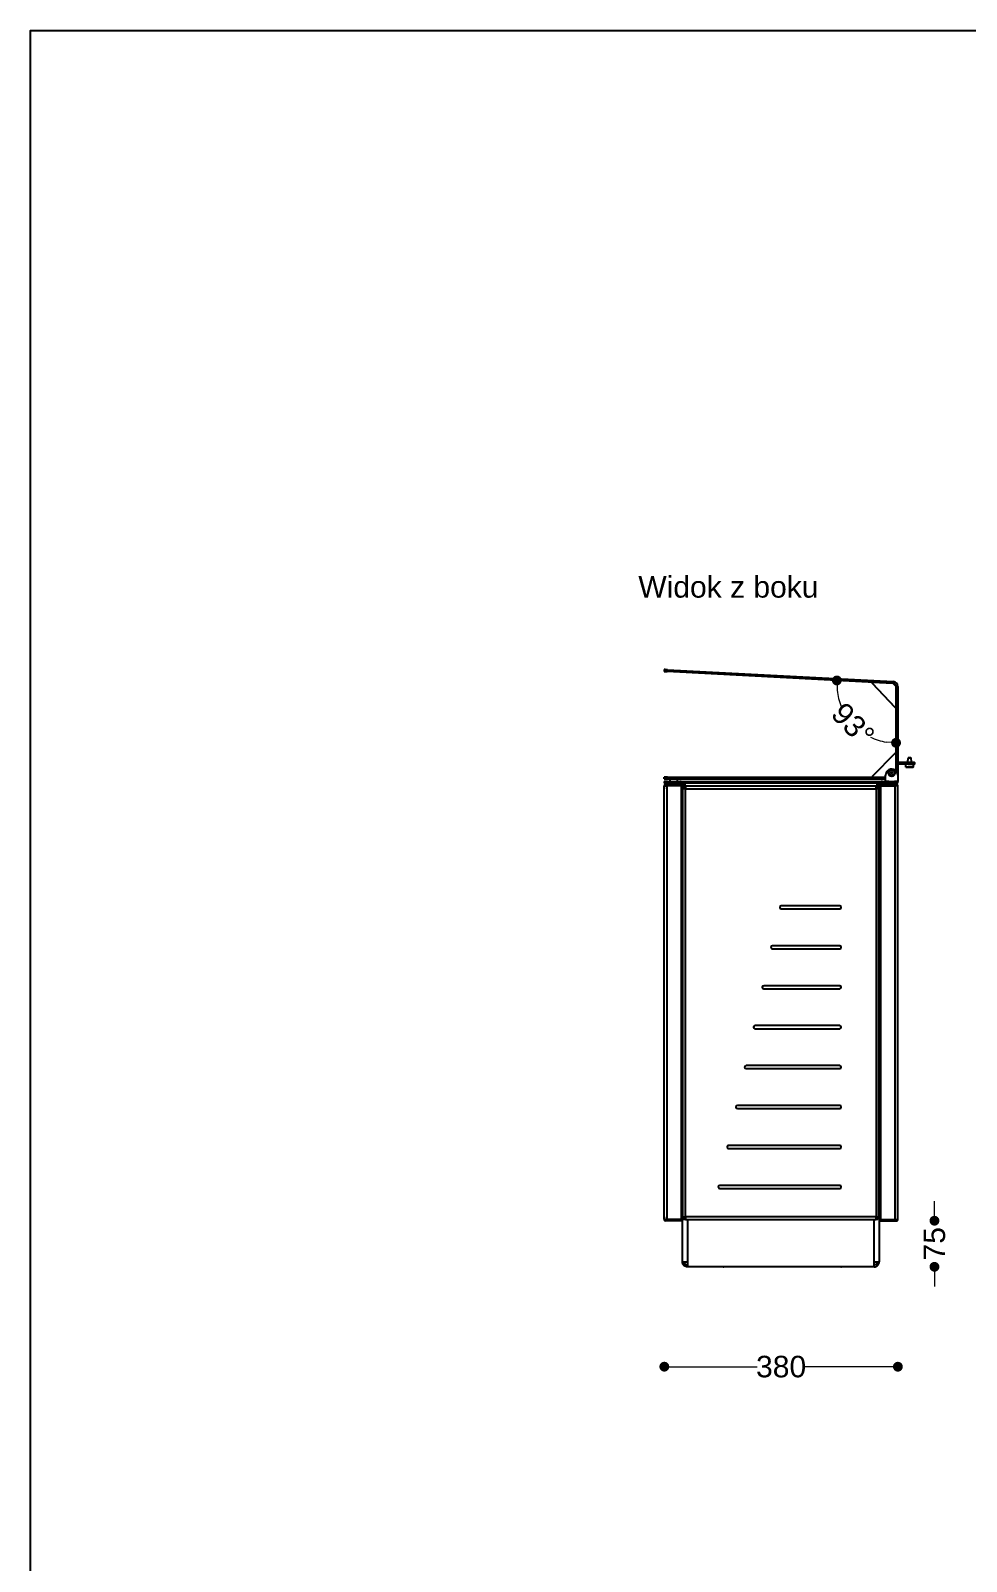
# Model space of a CAD drawing. Header units: millimetres. Extents: x 10366 to 18128, y 24546 to 29685.
# Drawn here: x 14500 to 16022, y 27186 to 29678 of the extents above; entities that cross this region are included whole.
import ezdxf

# ---------------------------------------------------------------- set-up
doc = ezdxf.new("R2010")
doc.units = ezdxf.units.MM
doc.header["$LTSCALE"] = 3
doc.layers.add('DomyÅ›lny', color=7, linetype='Continuous')
doc.styles.get("Standard").update_dxf_attribs({"font": 'arial.ttf'})
doc.dimstyles.new('MATEUSZ', dxfattribs={"dimtxt": 35, "dimasz": 16, "dimexe": 0.18, "dimexo": 0.0625, "dimgap": 0.09, "dimtad": 0, "dimdec": 0, "dimdsep": 46, "dimtxsty": 'Standard', "dimblk": 'DOT', "dimcen": 0.09, "dimse1": 1, "dimse2": 1, "dimadec": 0, "dimazin": 0, "dimtfac": 1, "dimtdec": 0, "dimtofl": 0, "dimtmove": 0, "dimatfit": 3, "dimfxl": 1, "dimtolj": 1, "dimtzin": 0, "dimlwd": 9, "dimlwe": 9, "dimarcsym": 0})

# ---------------------------------------------------------------- blocks, each defined once
blk = doc.blocks.new('_Dot')
at = {"color": 0, "linetype": 'ByBlock', "lineweight": -2}
blk.add_line((-0.5, 0), (-1, 0), dxfattribs=at)
at = {"color": 0, "linetype": 'ByBlock', "const_width": 0.5}
blk.add_lwpolyline([(-0.25, 0, 1), (0.25, 0, 1)], format="xyb", close=True, dxfattribs=at)
blk = doc.blocks.new('*D39')
at = {"color": 0, "lineweight": 9, "transparency": 16777216}
for start, end in [(186.5151, 202.5924), (244.4076, 260.4849)]:
    blk.add_arc((15907.6, 28615.1), 96.5, start, end, dxfattribs=at)
at = {"layer": 'Defpoints', "color": 0, "transparency": 16777216}
for p in [(15535.4, 28634.6), (15902.8, 28615.4), (15907.6, 28610.4), (15822.4, 28569.8), (15907.6, 28473)]:
    blk.add_point(p, dxfattribs=at)
at = {"color": 0, "lineweight": 9, "transparency": 16777216, "xscale": 16, "yscale": 16, "zscale": 16}
for p, rotation in [((15811.3, 28620.2), 91.7575305213985), ((15907.6, 28518.7), 355.2424694786055)]:
    blk.add_blockref('_Dot', p, dxfattribs=dict(at, rotation=rotation))
at = {"color": 0, "transparency": 16777216, "insert": (15837.6, 28548.7), "char_height": 35, "attachment_point": 5, "rotation": 313.5}
blk.add_mtext('\\A1;93°', dxfattribs=at)
blk = doc.blocks.new('*D42')
at = {"color": 0, "lineweight": 9, "transparency": 16777216}
for p, q in [((15546.6, 27503.3), (15681.9, 27503.3)), ((15894.6, 27503.3), (15759.3, 27503.3))]:
    blk.add_line(p, q, dxfattribs=at)
at = {"layer": 'Defpoints', "color": 0, "transparency": 16777216}
for p in [(15530.6, 27742.9), (15910.6, 27742.9), (15910.6, 27503.3)]:
    blk.add_point(p, dxfattribs=at)
at = {"color": 0, "lineweight": 9, "transparency": 16777216, "xscale": 16, "yscale": 16, "zscale": 16, "rotation": 180}
blk.add_blockref('_Dot', (15530.6, 27503.3), dxfattribs=at)
at = {"color": 0, "lineweight": 9, "transparency": 16777216, "xscale": 16, "yscale": 16, "zscale": 16}
blk.add_blockref('_Dot', (15910.6, 27503.3), dxfattribs=at)
at = {"color": 0, "transparency": 16777216, "insert": (15720.6, 27503.3), "char_height": 35, "attachment_point": 5}
blk.add_mtext('\\A1;380', dxfattribs=at)
blk = doc.blocks.new('*D45')
at = {"color": 0, "lineweight": 9, "transparency": 16777216}
for p, q in [((15970.1, 27756.9), (15970.1, 27772.9)), ((15970.1, 27649.9), (15970.1, 27633.9))]:
    blk.add_line(p, q, dxfattribs=at)
at = {"layer": 'Defpoints', "color": 0, "transparency": 16777216}
for p in [(15906.1, 27740.9), (15970.1, 27740.9), (15872.1, 27665.9)]:
    blk.add_point(p, dxfattribs=at)
at = {"color": 0, "lineweight": 9, "transparency": 16777216, "xscale": 16, "yscale": 16, "zscale": 16}
for p, rotation in [((15970.1, 27740.9), 270), ((15970.1, 27665.9), 90)]:
    blk.add_blockref('_Dot', p, dxfattribs=dict(at, rotation=rotation))
at = {"color": 0, "transparency": 16777216, "insert": (15970.1, 27703.4), "char_height": 35, "attachment_point": 5, "rotation": 90}
blk.add_mtext('\\A1;75', dxfattribs=at)

msp = doc.modelspace()

# ---------------------------------------------------------------- linework, layer by layer
msp.add_lwpolyline([(14499.6, 24545.7), (14499.6, 29677.8), (18128.4, 29677.8), (18128.4, 24545.7)], close=True)
at = {"layer": 'DomyÅ›lny'}
for p, q in [((15530.6, 28637.9), (15530.4, 28634.9)), ((15532, 28637.8), (15531.9, 28634.8)), ((15535.4, 28634.6), (15535.6, 28637.6)), ((15902.8, 28615.4), (15535.4, 28634.6)), ((15535.6, 28637.6), (15903, 28618.4)), ((15905.9, 28576.9), (15869.3, 28615.4)), ((15869.4, 28615.4), (15905.9, 28576.9)), ((15902.2, 28615.4), (15870.1, 28617.1)), ((15902.9, 28615.1), (15907.6, 28610.1)), ((15907.6, 28473), (15907.6, 28610.4)), ((15907.6, 28577.6), (15907.6, 28610.1)), ((15910.6, 28610.4), (15910.6, 28462.9)), ((15905.9, 28501.2), (15869.3, 28464.6)), ((15907.6, 28473), (15907.6, 28500.5)), ((15927.6, 28486.9), (15910.6, 28486.9)), ((15927.6, 28483.9), (15910.6, 28483.9)), ((15923.4, 28479.3), (15923.4, 28483.9)), ((15927.4, 28494.5), (15925.9, 28486)), ((15927.6, 28486.9), (15927.6, 28483.9)), ((15931.4, 28494.5), (15931.8, 28492.4)), ((15931.8, 28492.4), (15932.9, 28486)), ((15935.4, 28483.9), (15935.4, 28479.3)), ((15937.6, 28486.9), (15937.6, 28483.9)), ((15530.6, 28459.9), (15530.6, 28462.9)), ((15530.6, 28455.9), (15530.6, 28452.9)), ((15532.1, 28455.9), (15532.1, 28452.9)), ((15535.6, 28462.9), (15890.6, 28462.9)), ((15535.6, 28459.9), (15535.6, 28462.9)), ((15535.6, 28459.9), (15890.6, 28459.9)), ((15535.6, 28455.9), (15555.6, 28455.9)), ((15535.6, 28452.9), (15535.6, 28455.9)), ((15555.6, 28452.9), (15535.6, 28452.9)), ((15539.6, 28460.5), (15539.6, 28455.9)), ((15542.6, 28450.9), (15542.1, 28453.8)), ((15548.9, 28452.9), (15548.6, 28450.9)), ((15551.6, 28460.5), (15551.6, 28455.9)), ((15555.6, 28452.9), (15555.6, 28455.9)), ((15555.6, 28455.9), (15885.6, 28455.9)), ((15555.6, 28452.9), (15555.6, 28455.9)), ((15885.6, 28452.9), (15555.6, 28452.9)), ((15870, 28462.9), (15890.6, 28462.9)), ((15885.6, 28455.9), (15905.6, 28455.9)), ((15885.6, 28455.9), (15885.6, 28452.9)), ((15885.6, 28452.9), (15885.6, 28455.9)), ((15905.6, 28452.9), (15885.6, 28452.9)), ((15890.6, 28455.9), (15890.6, 28465.9)), ((15895.8, 28455.9), (15890.6, 28455.9)), ((15895.8, 28455.9), (15895.8, 28452.9)), ((15895.8, 28452.9), (15905.3, 28452.9)), ((15910.6, 28455.9), (15905.3, 28455.9)), ((15905.3, 28455.9), (15905.3, 28452.9)), ((15905.6, 28455.9), (15905.6, 28452.9)), ((15909.1, 28455.9), (15909.1, 28452.9)), ((15910.6, 28465.9), (15910.6, 28455.9)), ((15910.6, 28452.9), (15910.6, 28455.9)), ((15530.1, 27747), (15530.1, 28443.8)), ((15530.6, 27742.9), (15530.6, 28448.9)), ((15558.6, 28450.9), (15535.1, 28450.9)), ((15558.6, 28448.9), (15535.1, 28448.9)), ((15535.1, 27742.9), (15535.1, 28448.9)), ((15558.6, 27742.9), (15558.6, 28448.9)), ((15560.6, 27742.9), (15560.6, 28448.9)), ((15562.1, 28446), (15560.6, 28446)), ((15562.1, 28443.8), (15562.1, 28446)), ((15562.5, 28446.4), (15562.5, 28447.9)), ((15562.5, 28447.9), (15564.8, 28447.9)), ((15564.8, 28446.4), (15562.5, 28446.4)), ((15875.5, 28447.9), (15564.8, 28447.9)), ((15564.8, 27747), (15564.8, 28443.8)), ((15564.8, 28443.8), (15875.5, 28443.8)), ((15875.5, 28447.9), (15877.8, 28447.9)), ((15875.5, 28446.4), (15877.8, 28446.4)), ((15875.5, 28443.8), (15875.5, 27747)), ((15877.8, 28446.4), (15877.8, 28447.9)), ((15878.1, 28446), (15879.6, 28446)), ((15878.1, 28443.8), (15878.1, 28446)), ((15878.1, 28443.8), (15879.6, 28443.8)), ((15879.6, 28446), (15879.6, 28443.8)), ((15879.6, 27747), (15879.6, 28443.8)), ((15880.6, 27742.9), (15880.6, 28448.9)), ((15882.6, 28450.9), (15906.1, 28450.9)), ((15882.6, 28448.9), (15906.1, 28448.9)), ((15882.6, 27742.9), (15882.6, 28448.9)), ((15906.1, 27742.9), (15906.1, 28448.9)), ((15910.6, 27742.9), (15910.6, 28448.9)), ((15880.6, 28402.9), (15879.6, 28402.9)), ((15815.9, 28253.4), (15720.9, 28253.4)), ((15720.9, 28248.4), (15815.9, 28248.4)), ((15815.9, 28188.4), (15706.6, 28188.4)), ((15706.6, 28183.4), (15815.9, 28183.4)), ((15815.9, 28123.4), (15692.3, 28123.4)), ((15692.3, 28118.4), (15815.9, 28118.4)), ((15815.9, 28058.4), (15678, 28058.4)), ((15678, 28053.4), (15815.9, 28053.4)), ((15815.9, 27993.4), (15663.7, 27993.4)), ((15663.7, 27988.4), (15815.9, 27988.4)), ((15815.9, 27928.4), (15649.4, 27928.4)), ((15649.4, 27923.4), (15815.9, 27923.4)), ((15815.9, 27863.4), (15635.1, 27863.4)), ((15635.1, 27858.4), (15815.9, 27858.4)), ((15815.9, 27798.4), (15620.9, 27798.4)), ((15620.9, 27793.4), (15815.9, 27793.4)), ((15880.1, 27790.9), (15880.1, 27673.9)), ((15558.6, 27742.9), (15535.1, 27742.9)), ((15558.6, 27740.9), (15535.1, 27740.9)), ((15560.1, 27673.9), (15560.1, 27741.6)), ((15562.1, 27744.7), (15560.6, 27744.7)), ((15562.1, 27747), (15562.1, 27744.7)), ((15562.5, 27744.4), (15562.5, 27742.9)), ((15564.8, 27744.4), (15562.5, 27744.4)), ((15564.8, 27742.9), (15562.5, 27742.9)), ((15875.5, 27747), (15564.8, 27747)), ((15564.8, 27744.4), (15564.8, 27742.9)), ((15564.8, 27742.9), (15875.5, 27742.9)), ((15568.1, 27742.9), (15568.1, 27673.9)), ((15872.1, 27673.9), (15872.1, 27742.9)), ((15875.5, 27744.4), (15875.5, 27742.9)), ((15875.5, 27744.4), (15877.8, 27744.4)), ((15877.8, 27742.9), (15875.5, 27742.9)), ((15877.8, 27744.4), (15877.8, 27742.9)), ((15878.1, 27747), (15879.6, 27747)), ((15878.1, 27747), (15878.1, 27744.7)), ((15878.1, 27744.7), (15879.6, 27744.7)), ((15879.6, 27747), (15879.6, 27744.7)), ((15882.6, 27742.9), (15906.1, 27742.9)), ((15882.6, 27740.9), (15906.1, 27740.9)), ((15563.1, 27673.9), (15563.1, 27667.7)), ((15568.1, 27673.9), (15568.1, 27665.9)), ((15720.1, 27665.9), (15568.1, 27665.9)), ((15872.1, 27665.9), (15720.1, 27665.9)), ((15872.1, 27665.9), (15872.1, 27673.9)), ((15877.1, 27667.7), (15877.1, 27673.9))]:
    msp.add_line(p, q, dxfattribs=at)
for points in [[(15530.4, 28634.9, 0), (15530.4, 28634.9, 0), (15530.4, 28634.9, 0), (15530.4, 28634.9, 0), (15530.4, 28634.9, 0), (15530.4, 28634.9, 0), (15530.4, 28634.9, 0), (15530.4, 28634.9, 0), (15530.4, 28634.9, 0), (15530.4, 28634.9, 0), (15530.4, 28634.9, 0), (15530.4, 28634.9, 0), (15530.4, 28634.9, 0), (15530.4, 28634.9, 0), (15530.5, 28634.9, 0), (15530.6, 28634.9, 0), (15531.9, 28634.8, 0)], [(15532, 28637.8, 0), (15530.6, 28637.9, 0)], [(15531.9, 28634.8, 0), (15535.4, 28634.6, 0)], [(15535.6, 28637.6, 0), (15532, 28637.8, 0)], [(15902.2, 28615.4, 0), (15902.3, 28615.4, 0), (15902.4, 28615.4, 0), (15902.5, 28615.4, 0), (15902.6, 28615.3, 0)], [(15934.7, 28486.9, 0), (15937.4, 28486.9, 0), (15937.6, 28486.9, 0), (15937.6, 28486.9, 0), (15937.6, 28486.9, 0), (15937.6, 28486.9, 0), (15937.6, 28486.9, 0), (15937.6, 28486.9, 0), (15937.6, 28486.9, 0), (15937.6, 28486.9, 0), (15937.6, 28486.9, 0), (15937.6, 28486.9, 0), (15937.6, 28486.9, 0), (15937.6, 28486.9, 0), (15937.6, 28486.9, 0), (15937.6, 28486.9, 0), (15937.6, 28486.9, 0), (15937.6, 28486.9, 0), (15937.6, 28486.9, 0), (15937.6, 28486.9, 0), (15937.6, 28486.9, 0), (15937.5, 28486.9, 0), (15937.4, 28486.9, 0), (15936.9, 28486.9, 0), (15934.8, 28486.9, 0), (15927.6, 28486.9, 0)], [(15927.6, 28483.9, 0), (15936.9, 28483.9, 0), (15937.5, 28483.9, 0), (15937.6, 28483.9, 0), (15937.6, 28483.9, 0), (15937.6, 28483.9, 0), (15937.6, 28483.9, 0), (15937.6, 28483.9, 0), (15937.6, 28483.9, 0), (15937.6, 28483.9, 0), (15937.6, 28483.9, 0), (15937.6, 28483.9, 0), (15937.6, 28483.9, 0), (15937.6, 28483.9, 0), (15937.6, 28483.9, 0), (15937.6, 28483.9, 0), (15937.6, 28483.9, 0), (15937.6, 28483.9, 0), (15937.6, 28483.9, 0), (15937.6, 28483.9, 0), (15937.6, 28483.9, 0), (15937.6, 28483.9, 0), (15937.5, 28483.9, 0), (15937.4, 28483.9, 0), (15936.9, 28483.9, 0), (15934.7, 28483.9, 0)], [(15535.6, 28462.9, 0), (15530.6, 28462.9, 0)], [(15530.6, 28459.9, 0), (15530.6, 28459.9, 0), (15530.6, 28459.9, 0), (15530.6, 28459.9, 0), (15530.6, 28459.9, 0), (15530.6, 28459.9, 0), (15530.6, 28459.9, 0), (15530.6, 28459.9, 0), (15530.6, 28459.9, 0), (15530.6, 28459.9, 0), (15530.6, 28459.9, 0), (15530.6, 28459.9, 0), (15530.6, 28459.9, 0), (15530.6, 28459.9, 0), (15530.6, 28459.9, 0), (15530.7, 28459.9, 0), (15531.2, 28459.9, 0), (15535.6, 28459.9, 0)], [(15532.1, 28455.9, 0), (15530.6, 28455.9, 0)], [(15530.6, 28452.9, 0), (15530.6, 28452.9, 0), (15530.6, 28452.9, 0), (15530.6, 28452.9, 0), (15530.6, 28452.9, 0), (15530.6, 28452.9, 0), (15530.6, 28452.9, 0), (15530.6, 28452.9, 0), (15530.6, 28452.9, 0), (15530.6, 28452.9, 0), (15530.6, 28452.9, 0), (15530.6, 28452.9, 0), (15530.6, 28452.9, 0), (15530.6, 28452.9, 0), (15530.7, 28452.9, 0), (15530.8, 28452.9, 0), (15531.2, 28452.9, 0), (15532.1, 28452.9, 0)], [(15535.6, 28455.9, 0), (15532.1, 28455.9, 0)], [(15532.1, 28452.9, 0), (15535.6, 28452.9, 0)], [(15563.6, 28447.9, 0), (15563.6, 28452.9, 0)], [(15564.1, 28452.9, 0), (15564.1, 28452.9, 0), (15564.1, 28452.9, 0), (15564.1, 28452.9, 0), (15564.1, 28452.9, 0), (15564.1, 28452.9, 0), (15564.1, 28452.9, 0), (15564.1, 28452.9, 0), (15564.1, 28452.9, 0), (15564.1, 28452.9, 0), (15564.1, 28452.9, 0), (15564.1, 28452.9, 0), (15564.1, 28452.9, 0), (15564.1, 28452.9, 0), (15564.1, 28452.9, 0), (15564.1, 28452.7, 0), (15564.1, 28452.3, 0), (15564.1, 28447.9, 0)], [(15877.1, 28447.9, 0), (15877.1, 28452.9, 0)], [(15877.6, 28452.9, 0), (15877.6, 28447.9, 0)], [(15900.6, 28471.6, 0), (15899.1, 28470.8, 0)], [(15899.1, 28470.8, 0), (15899.1, 28469, 0)], [(15899.1, 28469, 0), (15900.6, 28468.2, 0)], [(15902.1, 28470.8, 0), (15900.6, 28471.6, 0)], [(15900.6, 28468.2, 0), (15902.1, 28469, 0)], [(15902.1, 28469, 0), (15902.1, 28470.8, 0)], [(15909.1, 28455.9, 0), (15905.6, 28455.9, 0)], [(15905.6, 28452.9, 0), (15909.1, 28452.9, 0)], [(15909.1, 28452.9, 0), (15910.2, 28452.9, 0), (15910.5, 28452.9, 0), (15910.6, 28452.9, 0), (15910.6, 28452.9, 0), (15910.6, 28452.9, 0), (15910.6, 28452.9, 0), (15910.6, 28452.9, 0), (15910.6, 28452.9, 0), (15910.6, 28452.9, 0), (15910.6, 28452.9, 0), (15910.6, 28452.9, 0), (15910.6, 28452.9, 0), (15910.6, 28452.9, 0), (15910.6, 28452.9, 0), (15910.6, 28452.9, 0), (15910.6, 28452.9, 0), (15910.6, 28452.9, 0), (15910.6, 28452.9, 0)], [(15530.6, 28448.9, 0), (15530.6, 28448.9, 0), (15530.6, 28448.9, 0), (15530.6, 28448.9, 0), (15530.6, 28448.9, 0), (15530.6, 28448.9, 0), (15530.6, 28448.9, 0), (15530.6, 28448.9, 0), (15530.6, 28448.9, 0), (15530.6, 28448.9, 0), (15530.6, 28448.9, 0), (15530.6, 28448.9, 0), (15530.6, 28448.9, 0), (15530.6, 28448.9, 0), (15530.7, 28448.9, 0), (15530.8, 28448.9, 0), (15531.2, 28448.9, 0), (15535.1, 28448.9, 0)], [(15532.6, 28450.9, 0), (15532.6, 28450.9, 0), (15532.6, 28450.9, 0), (15532.6, 28450.9, 0), (15532.6, 28450.9, 0), (15532.6, 28450.9, 0), (15532.6, 28450.9, 0), (15532.6, 28450.9, 0), (15532.6, 28450.9, 0), (15532.6, 28450.9, 0), (15532.6, 28450.9, 0), (15532.6, 28450.9, 0), (15532.6, 28450.9, 0), (15532.6, 28450.9, 0), (15532.7, 28450.9, 0), (15532.9, 28450.9, 0), (15535.1, 28450.9, 0)], [(15535.1, 28448.9, 0), (15535.1, 28450.9, 0)], [(15558.6, 28450.9, 0), (15558.6, 28450.9, 0), (15558.6, 28450.9, 0), (15558.6, 28450.9, 0), (15558.6, 28450.9, 0), (15558.6, 28450.9, 0), (15558.6, 28450.9, 0), (15558.6, 28450.9, 0), (15558.6, 28450.9, 0), (15558.6, 28450.9, 0), (15558.6, 28450.9, 0), (15558.6, 28450.9, 0), (15558.6, 28450.9, 0), (15558.6, 28450.9, 0), (15558.6, 28450.9, 0), (15558.6, 28450.8, 0), (15558.6, 28450.6, 0), (15558.6, 28448.9, 0)], [(15558.6, 28448.9, 0), (15560.6, 28448.9, 0)], [(15564.8, 28443.8, 0), (15560.6, 28443.8, 0)], [(15562.5, 28443.8, 0), (15562.5, 28446.4, 0)], [(15564.8, 28447.9, 0), (15564.8, 28447.9, 0), (15564.8, 28447.9, 0), (15564.8, 28447.9, 0), (15564.8, 28447.9, 0), (15564.8, 28447.9, 0), (15564.8, 28447.9, 0), (15564.8, 28447.9, 0), (15564.8, 28447.9, 0), (15564.8, 28447.9, 0), (15564.8, 28447.9, 0), (15564.8, 28447.9, 0), (15564.8, 28447.9, 0), (15564.8, 28447.9, 0), (15564.8, 28447.9, 0), (15564.8, 28447.8, 0), (15564.8, 28447.4, 0), (15564.8, 28443.8, 0)], [(15875.5, 28443.8, 0), (15875.5, 28447.9, 0)], [(15879.6, 28443.8, 0), (15879.6, 28443.8, 0), (15879.6, 28443.8, 0), (15879.6, 28443.8, 0), (15879.6, 28443.8, 0), (15879.6, 28443.8, 0), (15879.6, 28443.8, 0), (15879.6, 28443.8, 0), (15879.6, 28443.8, 0), (15879.6, 28443.8, 0), (15879.6, 28443.8, 0), (15879.6, 28443.8, 0), (15879.6, 28443.8, 0), (15879.6, 28443.8, 0), (15879.6, 28443.8, 0), (15879.5, 28443.8, 0), (15879.1, 28443.8, 0), (15875.5, 28443.8, 0)], [(15877.8, 28443.8, 0), (15877.8, 28446.4, 0)], [(15882.6, 28448.9, 0), (15880.6, 28448.9, 0)], [(15882.6, 28450.9, 0), (15882.6, 28450.9, 0), (15882.6, 28450.9, 0), (15882.6, 28450.9, 0), (15882.6, 28450.9, 0), (15882.6, 28450.9, 0), (15882.6, 28450.9, 0), (15882.6, 28450.9, 0), (15882.6, 28450.9, 0), (15882.6, 28450.9, 0), (15882.6, 28450.9, 0), (15882.6, 28450.9, 0), (15882.6, 28450.9, 0), (15882.6, 28450.9, 0), (15882.6, 28450.9, 0), (15882.6, 28450.8, 0), (15882.6, 28450.6, 0), (15882.6, 28448.9, 0)], [(15908.6, 28450.9, 0), (15908.6, 28450.9, 0), (15908.6, 28450.9, 0), (15908.6, 28450.9, 0), (15908.6, 28450.9, 0), (15908.6, 28450.9, 0), (15908.6, 28450.9, 0), (15908.6, 28450.9, 0), (15908.6, 28450.9, 0), (15908.6, 28450.9, 0), (15908.6, 28450.9, 0), (15908.6, 28450.9, 0), (15908.6, 28450.9, 0), (15908.6, 28450.9, 0), (15908.6, 28450.9, 0), (15908.5, 28450.9, 0), (15908.3, 28450.9, 0), (15906.1, 28450.9, 0)], [(15906.1, 28448.9, 0), (15906.1, 28450.9, 0)], [(15910.6, 28448.9, 0), (15910.6, 28448.9, 0), (15910.6, 28448.9, 0), (15910.6, 28448.9, 0), (15910.6, 28448.9, 0), (15910.6, 28448.9, 0), (15910.6, 28448.9, 0), (15910.6, 28448.9, 0), (15910.6, 28448.9, 0), (15910.6, 28448.9, 0), (15910.6, 28448.9, 0), (15910.6, 28448.9, 0), (15910.6, 28448.9, 0), (15910.6, 28448.9, 0), (15910.5, 28448.9, 0), (15910.4, 28448.9, 0), (15910, 28448.9, 0), (15906.1, 28448.9, 0)], [(15535.1, 27742.9, 0), (15531.9, 27742.9, 0), (15530.9, 27742.9, 0), (15530.7, 27742.9, 0), (15530.6, 27742.9, 0), (15530.6, 27742.9, 0), (15530.6, 27742.9, 0), (15530.6, 27742.9, 0), (15530.6, 27742.9, 0), (15530.6, 27742.9, 0), (15530.6, 27742.9, 0), (15530.6, 27742.9, 0), (15530.6, 27742.9, 0), (15530.6, 27742.9, 0), (15530.6, 27742.9, 0), (15530.6, 27742.9, 0), (15530.6, 27742.9, 0), (15530.6, 27742.9, 0), (15530.6, 27742.9, 0)], [(15535.1, 27740.9, 0), (15532.6, 27740.9, 0)], [(15535.1, 27742.9, 0), (15535.1, 27740.9, 0)], [(15560.6, 27742.9, 0), (15560.6, 27742.9, 0), (15560.6, 27742.9, 0), (15560.6, 27742.9, 0), (15560.6, 27742.9, 0), (15560.6, 27742.9, 0), (15560.6, 27742.9, 0), (15560.6, 27742.9, 0), (15560.6, 27742.9, 0), (15560.6, 27742.9, 0), (15560.6, 27742.9, 0), (15560.6, 27742.9, 0), (15560.6, 27742.9, 0), (15560.6, 27742.9, 0), (15560.6, 27742.9, 0), (15560.4, 27742.9, 0), (15558.6, 27742.9, 0)], [(15558.6, 27742.9, 0), (15558.6, 27740.9, 0)], [(15560.6, 27747, 0), (15560.6, 27747, 0), (15560.6, 27747, 0), (15560.6, 27747, 0), (15560.6, 27747, 0), (15560.6, 27747, 0), (15560.6, 27747, 0), (15560.6, 27747, 0), (15560.6, 27747, 0), (15560.6, 27747, 0), (15560.6, 27747, 0), (15560.6, 27747, 0), (15560.6, 27747, 0), (15560.6, 27747, 0), (15560.7, 27747, 0), (15560.7, 27747, 0), (15561.1, 27747, 0), (15564.8, 27747, 0)], [(15562.5, 27747, 0), (15562.5, 27744.4, 0)], [(15564.8, 27747, 0), (15564.8, 27742.9, 0)], [(15875.5, 27742.9, 0), (15875.5, 27742.9, 0), (15875.5, 27742.9, 0), (15875.5, 27742.9, 0), (15875.5, 27742.9, 0), (15875.5, 27742.9, 0), (15875.5, 27742.9, 0), (15875.5, 27742.9, 0), (15875.5, 27742.9, 0), (15875.5, 27742.9, 0), (15875.5, 27742.9, 0), (15875.5, 27742.9, 0), (15875.5, 27742.9, 0), (15875.5, 27742.9, 0), (15875.5, 27742.9, 0), (15875.5, 27743, 0), (15875.5, 27743.4, 0), (15875.5, 27747, 0)], [(15875.5, 27747, 0), (15879.6, 27747, 0)], [(15877.8, 27747, 0), (15877.8, 27744.4, 0)], [(15880.6, 27742.9, 0), (15880.6, 27742.9, 0), (15880.6, 27742.9, 0), (15880.6, 27742.9, 0), (15880.6, 27742.9, 0), (15880.6, 27742.9, 0), (15880.6, 27742.9, 0), (15880.6, 27742.9, 0), (15880.6, 27742.9, 0), (15880.6, 27742.9, 0), (15880.6, 27742.9, 0), (15880.6, 27742.9, 0), (15880.6, 27742.9, 0), (15880.6, 27742.9, 0), (15880.6, 27742.9, 0), (15880.6, 27742.9, 0), (15880.8, 27742.9, 0), (15882.6, 27742.9, 0)], [(15882.6, 27742.9, 0), (15882.6, 27740.9, 0)], [(15906.1, 27742.9, 0), (15909.3, 27742.9, 0), (15910.3, 27742.9, 0), (15910.5, 27742.9, 0), (15910.6, 27742.9, 0), (15910.6, 27742.9, 0), (15910.6, 27742.9, 0), (15910.6, 27742.9, 0), (15910.6, 27742.9, 0), (15910.6, 27742.9, 0), (15910.6, 27742.9, 0), (15910.6, 27742.9, 0), (15910.6, 27742.9, 0), (15910.6, 27742.9, 0), (15910.6, 27742.9, 0), (15910.6, 27742.9, 0), (15910.6, 27742.9, 0), (15910.6, 27742.9, 0), (15910.6, 27742.9, 0)], [(15906.1, 27742.9, 0), (15906.1, 27740.9, 0)], [(15906.1, 27740.9, 0), (15908.6, 27740.9, 0)], [(15560.1, 27673.9, 0), (15560.1, 27673.9, 0), (15560.1, 27673.9, 0), (15560.1, 27673.9, 0), (15560.1, 27673.9, 0), (15560.1, 27673.9, 0), (15560.1, 27673.9, 0), (15560.1, 27673.9, 0), (15560.1, 27673.9, 0), (15560.1, 27673.9, 0), (15560.1, 27673.9, 0), (15560.1, 27673.9, 0), (15560.1, 27673.9, 0), (15560.1, 27673.9, 0), (15560.2, 27673.9, 0), (15560.4, 27673.9, 0), (15561.1, 27673.9, 0), (15568.1, 27673.9, 0)], [(15563.1, 27667.7, 0), (15562.5, 27668.3, 0), (15561.9, 27668.9, 0), (15561.3, 27669.7, 0), (15560.9, 27670.4, 0), (15560.6, 27671.3, 0), (15560.3, 27672.1, 0), (15560.2, 27673, 0), (15560.1, 27673.9, 0)], [(15563.1, 27673.9, 0), (15563.1, 27673.4, 0), (15563.2, 27672.9, 0), (15563.3, 27672.5, 0), (15563.5, 27672, 0), (15563.7, 27671.5, 0), (15564, 27671.1, 0), (15564.3, 27670.7, 0), (15564.6, 27670.4, 0), (15565, 27670, 0), (15565.4, 27669.7, 0), (15565.8, 27669.5, 0), (15566.2, 27669.3, 0), (15566.7, 27669.1, 0), (15567.2, 27669, 0), (15567.7, 27668.9, 0), (15568.1, 27668.9, 0)], [(15568.1, 27665.9, 0), (15566.8, 27666, 0), (15565.5, 27666.3, 0), (15564.2, 27666.9, 0), (15563.1, 27667.7, 0)], [(15872.1, 27673.9, 0), (15880.1, 27673.9, 0)], [(15877.1, 27673.9, 0), (15877.1, 27673.4, 0), (15877, 27672.9, 0), (15876.9, 27672.5, 0), (15876.7, 27672, 0), (15876.5, 27671.5, 0), (15876.3, 27671.1, 0), (15876, 27670.7, 0), (15875.7, 27670.4, 0), (15875.3, 27670, 0), (15874.9, 27669.7, 0), (15874.5, 27669.5, 0), (15874, 27669.3, 0), (15873.6, 27669.1, 0), (15873.1, 27669, 0), (15872.6, 27668.9, 0), (15872.1, 27668.9, 0)], [(15872.1, 27665.9, 0), (15873.5, 27666, 0), (15874.8, 27666.3, 0), (15876, 27666.9, 0), (15877.1, 27667.7, 0)], [(15877.1, 27667.7, 0), (15877.8, 27668.3, 0), (15878.4, 27668.9, 0), (15878.9, 27669.7, 0), (15879.3, 27670.4, 0), (15879.7, 27671.3, 0), (15879.9, 27672.1, 0), (15880.1, 27673, 0), (15880.1, 27673.9, 0)]]:
    msp.add_polyline3d(points, dxfattribs=at)
for points in [[(15923.4, 28479.3, 0), (15923.4, 28479.3, 0), (15923.4, 28479.3, 0), (15923.4, 28479.3, 0), (15923.4, 28479.3, 0), (15923.4, 28479.3, 0), (15923.4, 28479.3, 0), (15923.4, 28479.3, 0), (15923.4, 28479.3, 0), (15923.4, 28479.3, 0), (15923.4, 28479.3, 0), (15923.4, 28479.3, 0), (15923.5, 28479.3, 0), (15923.6, 28479.3, 0), (15924.2, 28479.3, 0), (15934.5, 28479.3, 0), (15935.4, 28479.3, 0), (15935.4, 28479.3, 0), (15935.4, 28479.3, 0), (15935.4, 28479.3, 0), (15935.4, 28479.3, 0), (15935.4, 28479.3, 0), (15935.4, 28479.3, 0), (15935.4, 28479.3, 0), (15935.4, 28479.3, 0), (15935.4, 28479.3, 0), (15935.4, 28479.3, 0), (15935.4, 28479.3, 0), (15935.4, 28479.3, 0), (15935.4, 28479.3, 0), (15935.4, 28479.3, 0), (15935.4, 28479.3, 0), (15935.4, 28479.3, 0), (15935.4, 28479.3, 0), (15935.4, 28479.3, 0), (15935.2, 28479.3, 0), (15934.7, 28479.3, 0)], [(15927.4, 28494.5, 0), (15927.4, 28494.5, 0), (15927.4, 28494.5, 0), (15927.4, 28494.5, 0), (15927.4, 28494.5, 0), (15927.4, 28494.5, 0), (15927.4, 28494.5, 0), (15927.4, 28494.5, 0), (15927.4, 28494.5, 0), (15927.4, 28494.5, 0), (15927.4, 28494.5, 0), (15927.4, 28494.5, 0), (15927.4, 28494.5, 0), (15927.5, 28494.5, 0), (15927.7, 28494.5, 0), (15931.1, 28494.5, 0), (15931.4, 28494.5, 0), (15931.4, 28494.5, 0), (15931.4, 28494.5, 0), (15931.4, 28494.5, 0), (15931.4, 28494.5, 0), (15931.4, 28494.5, 0), (15931.4, 28494.5, 0), (15931.4, 28494.5, 0), (15931.4, 28494.5, 0), (15931.4, 28494.5, 0), (15931.4, 28494.5, 0), (15931.4, 28494.5, 0), (15931.4, 28494.5, 0), (15931.4, 28494.5, 0), (15931.4, 28494.5, 0), (15931.4, 28494.5, 0), (15931.4, 28494.5, 0), (15931.4, 28494.5, 0), (15931.4, 28494.5, 0), (15931.4, 28494.5, 0), (15931.2, 28494.5, 0)]]:
    msp.add_polyline3d(points, close=True, dxfattribs=at)
for radius in [5.75, 5.75, 4.75]:
    msp.add_circle((15900.6, 28469.9), radius, dxfattribs=at)
for centre, radius, start, end in [((15870, 28616.1), 1, 155.2686, 223.5373), ((15870, 28616.1), 1, 87, 155.2686), ((15870.1, 28616.1), 1, 155.2314, 223.4627), ((15870.1, 28616.1), 1, 87, 155.2314), ((15902.1, 28614.4), 1, 43.5, 65.25), ((15902.6, 28610.4), 5.02, 0, 87), ((15902.6, 28610.4), 8.02, 0, 87), ((15906.6, 28577.6), 1, 223.4627, 291.7314), ((15906.6, 28577.6), 1, 223.5373, 291.7686), ((15906.6, 28577.6), 1, 291.7314, 0), ((15906.6, 28500.5), 1, 67.5, 135), ((15906.6, 28500.5), 1, 0, 67.5), ((15555.6, 28447.9), 8.02, 73.4807, 90), ((15555.6, 28447.9), 5.02, 0, 90), ((15555.6, 28447.9), 8.02, 0, 38.7509), ((15870, 28463.9), 1, 135, 202.5), ((15870, 28463.9), 1, 202.5, 270), ((15885.6, 28447.9), 8.02, 141.2491, 180), ((15885.6, 28447.9), 5.02, 90, 168.2766), ((15885.6, 28447.9), 8.02, 90, 105.3156), ((15900.6, 28465.9), 10, 135, 180), ((15900.6, 28465.9), 10, 0, 135), ((15900.6, 28469.9), 6, 67.0734, 111.2343), ((15900.6, 28465.9), 10, 0, 12.0496), ((15534.3, 28443.8), 4.13, 151.5141, 180), ((15532.6, 28448.9), 2, 90, 180), ((15558.6, 28448.9), 2, 0, 90), ((15882.6, 28448.9), 2, 90, 180), ((15885.6, 28447.9), 5.02, 170.0537, 180), ((15882.6, 28448.9), 2, 90, 125.4656), ((15908.6, 28448.9), 2, 0, 90), ((15908.6, 28448.9), 2, 0, 90), ((15720.9, 28250.9), 2.5, 90, 270), ((15815.9, 28250.9), 2.5, 270, 90), ((15706.6, 28185.9), 2.5, 90, 270), ((15815.9, 28185.9), 2.5, 270, 90), ((15815.9, 28185.9), 2.5, 270, 90), ((15692.3, 28120.9), 2.5, 90, 270), ((15815.9, 28120.9), 2.5, 270, 90), ((15678, 28055.9), 2.5, 90, 270), ((15815.9, 28055.9), 2.5, 270, 90), ((15663.7, 27990.9), 2.5, 90, 270), ((15815.9, 27990.9), 2.5, 270, 90), ((15649.4, 27925.9), 2.5, 90, 270), ((15815.9, 27925.9), 2.5, 270, 90), ((15635.1, 27860.9), 2.5, 90, 270), ((15815.9, 27860.9), 2.5, 270, 90), ((15620.9, 27795.9), 2.5, 90, 270), ((15815.9, 27795.9), 2.5, 270, 90), ((15534.3, 27747), 4.13, 180, 208.4859), ((15532.6, 27742.9), 2, 180, 270), ((15558.6, 27742.9), 2, 270, 0), ((15882.6, 27742.9), 2, 180, 270), ((15882.6, 27742.9), 2, 180, 270), ((15908.6, 27742.9), 2, 270, 0), ((15908.6, 27742.9), 2, 270, 0), ((15627.6, 27670.9), 5, 250.7788, 270), ((15627.6, 27670.9), 5, 251.5332, 270), ((15817.6, 27670.9), 5, 270, 286.7197)]:
    msp.add_arc(centre, radius, start, end, dxfattribs=at)

# ---------------------------------------------------------------- texts
msp.add_text('Widok z boku', height=34.962).set_placement((15488.3, 28755))

# ---------------------------------------------------------------- dimensions: what is measured, and where the dimension line sits
dim = msp.add_angular_dim_2l(base=(15822.4, 28569.8), line1=((15907.6, 28473), (15907.6, 28610.4)), line2=((15902.8, 28615.4), (15535.4, 28634.6)), dimstyle='MATEUSZ')
dim.commit()
dim.dimension.update_dxf_attribs({"geometry": '*D39', "text_midpoint": (15837.6, 28548.7)})
dim = msp.add_linear_dim(base=(15970.1, 27740.9), p1=(15872.1, 27665.9), p2=(15906.1, 27740.9), angle=90, dimstyle='MATEUSZ')
dim.commit()
dim.dimension.update_dxf_attribs({"geometry": '*D45', "text_midpoint": (15970.1, 27703.4)})
dim = msp.add_linear_dim(base=(15910.6, 27503.3), p1=(15530.6, 27742.9), p2=(15910.6, 27742.9), dimstyle='MATEUSZ')
dim.commit()
dim.dimension.update_dxf_attribs({"geometry": '*D42', "text_midpoint": (15720.6, 27503.3)})

doc.saveas('drawing.dxf')
